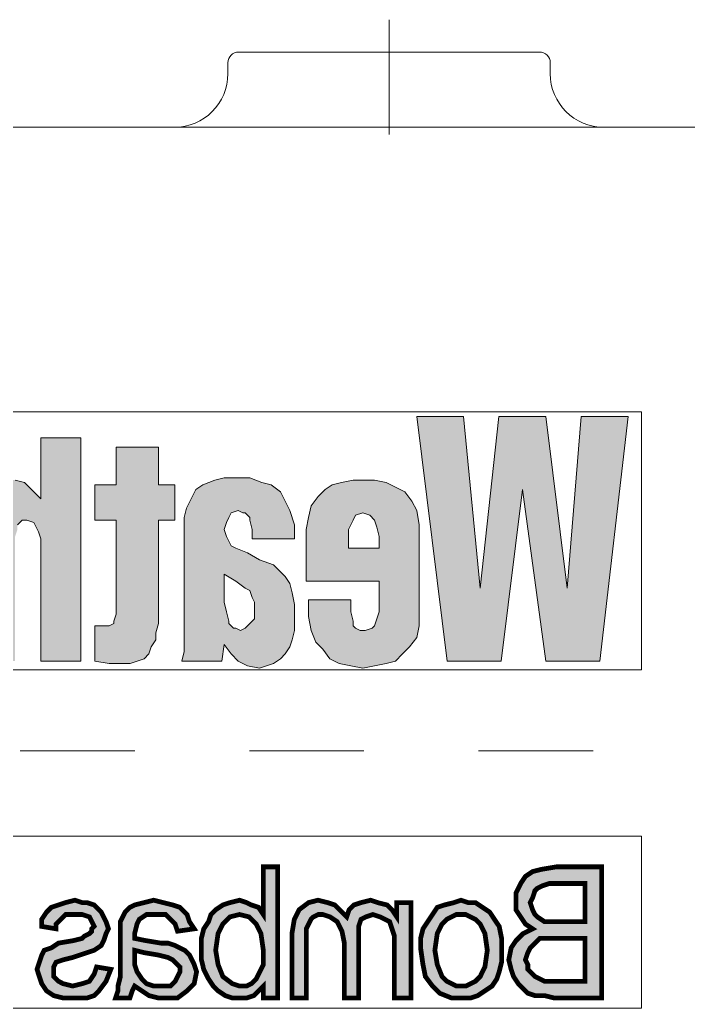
# Model space of a CAD drawing. Header units: millimetres. Extents: x 100 to 940, y 100 to 694.
# Drawn here: x 525.32 to 525.903, y 548.082 to 548.944 of the extents above; entities that cross this region are included whole.
import ezdxf

# ---------------------------------------------------------------- set-up
doc = ezdxf.new("R2010")
doc.units = ezdxf.units.MM
doc.linetypes.add('CENTER', pattern=[2, 1.25, -0.25, 0.25, -0.25])
for name, color, linetype, lineweight in [('Centro', 1, 'CENTER', 5), ('contorno', 1, 'Continuous', 9), ('HACHURA', 1, 'Continuous', 18)]:
    doc.layers.add(name, color=color, linetype=linetype, lineweight=lineweight)

# ---------------------------------------------------------------- blocks, each defined once
blk = doc.blocks.new('CARCAÇA INTERMEDIÁRIA WHT 40')
at = {"layer": 'HACHURA'}
for points in [[(-350.643, 9104.163), (-352.174, 9088.206), (-353.922, 9104.163), (-358.294, 9104.163), (-360.262, 9088.206), (-361.573, 9104.163), (-365.945, 9104.163), (-363.322, 9081.429), (-358.294, 9081.429), (-356.108, 9097.387), (-354.141, 9081.429), (-349.113, 9081.429), (-346.271, 9104.163)], [(-305.175, 9095.419), (-305.175, 9096.075), (-305.612, 9096.731), (-305.83, 9097.387), (-306.268, 9097.824), (-307.579, 9098.261), (-308.891, 9098.261), (-309.765, 9098.043), (-311.295, 9096.512), (-311.295, 9102.196), (-315.012, 9102.196), (-315.012, 9081.429), (-311.295, 9081.429), (-311.295, 9092.796), (-311.077, 9093.452), (-310.64, 9094.326), (-309.984, 9094.545), (-309.547, 9094.545), (-309.109, 9094.108), (-309.109, 9093.671), (-308.891, 9093.015), (-308.891, 9081.429), (-304.956, 9081.429), (-304.956, 9094.545)], [(-316.323, 9094.545), (-316.323, 9097.824), (-318.291, 9097.824), (-318.291, 9101.322), (-322.225, 9101.322), (-322.225, 9097.824), (-323.756, 9097.824), (-323.756, 9094.545), (-322.225, 9094.545), (-322.225, 9084.927), (-322.007, 9084.052), (-322.007, 9083.396), (-321.57, 9082.741), (-321.351, 9082.085), (-320.914, 9081.648), (-319.602, 9081.21), (-317.635, 9081.21), (-316.323, 9081.429), (-316.323, 9084.708), (-317.635, 9084.708), (-318.072, 9084.927), (-318.072, 9085.145), (-318.291, 9085.801), (-318.291, 9094.545)], [(-344.194, 9054.751), (-344.194, 9055.86), (-343.972, 9056.525), (-343.75, 9057.19), (-343.307, 9057.412), (-342.863, 9057.634), (-342.198, 9057.855), (-341.533, 9057.634), (-341.089, 9057.412), (-340.867, 9056.747), (-340.867, 9055.86), (-340.867, 9050.094), (-339.537, 9050.094), (-339.537, 9055.194), (-339.315, 9056.303), (-338.872, 9057.19), (-338.206, 9057.634), (-337.541, 9057.855), (-337.097, 9057.855), (-336.654, 9057.634), (-336.432, 9057.412), (-336.21, 9056.968), (-335.989, 9056.525), (-335.989, 9055.638), (-335.989, 9050.094), (-334.658, 9050.094), (-334.658, 9056.081), (-334.88, 9057.412), (-335.323, 9058.299), (-336.21, 9058.964), (-337.097, 9059.186), (-337.984, 9058.964), (-338.65, 9058.743), (-339.093, 9058.299), (-339.759, 9057.634), (-339.98, 9058.299), (-340.424, 9058.743), (-341.089, 9058.964), (-341.976, 9059.186), (-342.642, 9058.964), (-343.529, 9058.743), (-343.972, 9058.299), (-344.416, 9057.634), (-344.416, 9058.964), (-345.746, 9058.964), (-345.746, 9050.094), (-344.194, 9050.094)], [(-315.808, 9057.634), (-315.142, 9057.855), (-314.477, 9057.855), (-313.59, 9057.855), (-313.146, 9057.412), (-312.703, 9056.968), (-312.703, 9056.525), (-311.372, 9056.747), (-311.372, 9057.412), (-311.816, 9058.077), (-312.259, 9058.521), (-312.925, 9058.743), (-313.59, 9058.964), (-314.477, 9059.186), (-315.142, 9058.964), (-315.586, 9058.964), (-316.251, 9058.743), (-316.473, 9058.521), (-316.916, 9058.077), (-317.138, 9057.634), (-317.36, 9057.19), (-317.582, 9056.525), (-317.36, 9056.081), (-317.138, 9055.416), (-316.916, 9054.972), (-316.251, 9054.529), (-315.586, 9054.307), (-314.255, 9053.864), (-313.368, 9053.642), (-312.703, 9053.42), (-312.481, 9052.977), (-312.481, 9052.533), (-312.481, 9052.089), (-312.925, 9051.646), (-313.368, 9051.424), (-314.255, 9051.202), (-315.142, 9051.424), (-315.808, 9051.646), (-316.251, 9052.311), (-316.473, 9052.977), (-317.804, 9052.755), (-317.36, 9051.646), (-316.695, 9050.759), (-316.251, 9050.315), (-315.586, 9050.094), (-314.921, 9050.094), (-314.255, 9050.094), (-313.368, 9050.094), (-312.481, 9050.315), (-311.816, 9050.759), (-311.372, 9051.424), (-311.15, 9052.089), (-310.929, 9052.755), (-311.15, 9053.42), (-311.372, 9054.085), (-311.594, 9054.529), (-312.259, 9054.751), (-312.925, 9055.194), (-314.255, 9055.416), (-315.142, 9055.638), (-315.364, 9055.86), (-315.808, 9056.081), (-316.029, 9056.303), (-316.029, 9056.525), (-316.251, 9056.747), (-316.029, 9057.19)]]:
    blk.add_hatch(color=256, dxfattribs=at).paths.add_polyline_path(points)
h = blk.add_hatch(color=256, dxfattribs=at)
h.paths.add_polyline_path([(-336.434, 9095.857), (-337.09, 9096.731), (-337.746, 9097.387), (-338.402, 9097.824), (-339.276, 9098.043), (-340.369, 9098.261), (-342.337, 9098.261), (-343.43, 9098.043), (-345.178, 9097.168), (-345.834, 9096.294), (-346.271, 9095.419), (-346.49, 9094.108), (-346.49, 9084.708), (-346.271, 9083.615), (-345.616, 9082.741), (-344.304, 9081.429), (-343.43, 9081.21), (-341.244, 9080.773), (-339.058, 9081.21), (-338.183, 9081.648), (-337.527, 9082.522), (-336.872, 9083.178), (-336.434, 9084.271), (-336.216, 9085.582), (-336.216, 9087.113), (-340.151, 9087.113), (-340.151, 9086.02), (-340.369, 9085.145), (-340.369, 9084.708), (-340.588, 9084.489), (-341.025, 9084.271), (-341.462, 9084.271), (-342.118, 9084.489), (-342.337, 9084.708), (-342.774, 9086.02), (-342.774, 9088.861), (-335.997, 9088.861), (-335.997, 9093.671)])
h.paths.add_polyline_path([(-342.774, 9091.922), (-342.774, 9093.015), (-342.555, 9093.889), (-342.337, 9094.545), (-341.899, 9094.982), (-341.244, 9095.201), (-340.588, 9094.982), (-339.932, 9093.671), (-339.932, 9091.922)], flags=16)
h = blk.add_hatch(color=256, dxfattribs=at)
h.paths.add_polyline_path([(-324.849, 9095.638), (-325.723, 9097.387), (-326.379, 9097.824), (-327.472, 9098.261), (-328.346, 9098.48), (-330.751, 9098.48), (-331.844, 9098.043), (-332.718, 9097.824), (-333.593, 9097.168), (-334.467, 9095.419), (-334.904, 9094.108), (-334.904, 9092.796), (-330.969, 9092.796), (-330.969, 9093.671), (-330.751, 9094.545), (-330.751, 9094.764), (-330.314, 9095.201), (-330.095, 9095.201), (-329.658, 9095.419), (-329.002, 9095.201), (-328.565, 9094.326), (-328.346, 9093.671), (-328.565, 9093.015), (-329.002, 9092.14), (-329.439, 9091.922), (-330.532, 9091.485), (-331.625, 9090.829), (-332.937, 9090.392), (-334.03, 9089.299), (-334.467, 9088.643), (-334.686, 9087.768), (-334.904, 9086.675), (-334.904, 9084.271), (-334.686, 9083.396), (-334.467, 9082.741), (-334.03, 9082.085), (-333.593, 9081.648), (-332.937, 9081.21), (-331.625, 9080.773), (-330.532, 9080.992), (-329.658, 9081.429), (-329.002, 9082.085), (-328.346, 9082.959), (-328.128, 9081.429), (-324.411, 9081.429), (-324.63, 9082.303), (-324.63, 9094.764)])
h.paths.add_polyline_path([(-328.346, 9086.894), (-328.783, 9085.145), (-328.783, 9084.927), (-329.221, 9084.489), (-329.439, 9084.489), (-329.876, 9084.271), (-330.314, 9084.489), (-331.188, 9085.364), (-331.188, 9086.894), (-330.969, 9087.331), (-330.751, 9087.987), (-330.314, 9088.206), (-329.439, 9088.861), (-328.346, 9089.517)], flags=16)
h = blk.add_hatch(color=256, dxfattribs=at)
h.paths.add_polyline_path([(-363.488, 9050.094), (-359.052, 9050.094), (-358.165, 9050.315), (-357.278, 9050.315), (-356.613, 9050.537), (-356.169, 9050.981), (-355.726, 9051.424), (-355.282, 9052.089), (-355.061, 9052.755), (-354.839, 9053.642), (-355.061, 9054.751), (-355.504, 9055.416), (-356.169, 9056.081), (-357.057, 9056.525), (-356.391, 9056.968), (-355.948, 9057.634), (-355.504, 9058.299), (-355.504, 9059.186), (-355.504, 9059.851), (-355.948, 9060.738), (-356.391, 9061.404), (-357.057, 9061.847), (-357.944, 9062.069), (-359.274, 9062.291), (-363.488, 9062.291)])
h.paths.add_polyline_path([(-361.935, 9057.19), (-361.935, 9060.738), (-359.718, 9060.738), (-358.609, 9060.738), (-357.944, 9060.517), (-357.5, 9060.295), (-357.278, 9060.073), (-357.057, 9059.408), (-356.835, 9058.964), (-357.057, 9058.299), (-357.278, 9057.855), (-357.5, 9057.634), (-358.165, 9057.19), (-358.609, 9057.19), (-359.496, 9057.19)], flags=16)
h.paths.add_polyline_path([(-359.274, 9055.638), (-358.387, 9055.638), (-357.722, 9055.638), (-357.278, 9055.194), (-356.835, 9054.751), (-356.613, 9054.307), (-356.391, 9053.642), (-356.613, 9053.198), (-356.613, 9052.755), (-357.057, 9052.311), (-357.278, 9052.089), (-357.722, 9051.868), (-358.165, 9051.646), (-358.609, 9051.646), (-359.052, 9051.646), (-361.935, 9051.646), (-361.935, 9055.638)], flags=16)
h = blk.add_hatch(color=256, dxfattribs=at)
h.paths.add_polyline_path([(-333.327, 9050.094), (-331.997, 9050.094), (-331.997, 9051.202), (-331.553, 9050.759), (-331.11, 9050.315), (-330.444, 9050.094), (-329.779, 9050.094), (-329.114, 9050.094), (-328.448, 9050.315), (-327.783, 9050.759), (-327.34, 9051.202), (-326.896, 9051.868), (-326.452, 9052.755), (-326.231, 9053.642), (-326.231, 9054.751), (-326.231, 9055.638), (-326.452, 9056.525), (-326.896, 9057.19), (-327.118, 9057.855), (-327.561, 9058.299), (-328.227, 9058.743), (-328.892, 9058.964), (-329.779, 9059.186), (-330.444, 9058.964), (-330.888, 9058.743), (-331.553, 9058.521), (-331.997, 9057.855), (-331.997, 9062.291), (-333.327, 9062.291)])
h.paths.add_polyline_path([(-331.331, 9056.968), (-330.666, 9057.634), (-329.779, 9057.855), (-328.892, 9057.634), (-328.227, 9056.968), (-327.783, 9056.081), (-327.561, 9054.529), (-327.783, 9053.198), (-328.227, 9052.089), (-329.114, 9051.424), (-329.779, 9051.202), (-330.444, 9051.202), (-330.888, 9051.424), (-331.331, 9051.868), (-331.553, 9052.311), (-331.997, 9053.198), (-331.997, 9054.529), (-331.775, 9056.081)], flags=16)
h = blk.add_hatch(color=256, dxfattribs=at)
h.paths.add_polyline_path([(-346.633, 9054.751), (-346.633, 9055.638), (-346.855, 9056.525), (-347.299, 9057.19), (-347.742, 9057.855), (-348.186, 9058.521), (-348.851, 9058.743), (-349.738, 9058.964), (-350.403, 9059.186), (-351.069, 9058.964), (-351.734, 9058.964), (-352.399, 9058.521), (-353.065, 9058.077), (-353.508, 9057.412), (-353.952, 9056.747), (-354.174, 9055.638), (-354.174, 9054.529), (-354.174, 9053.42), (-353.952, 9052.533), (-353.73, 9051.868), (-353.286, 9051.202), (-352.621, 9050.759), (-351.956, 9050.315), (-351.291, 9050.094), (-350.403, 9050.094), (-349.516, 9050.094), (-348.408, 9050.537), (-347.742, 9051.202), (-347.077, 9052.089), (-346.855, 9053.198)])
h.paths.add_polyline_path([(-347.964, 9054.529), (-348.186, 9053.198), (-348.629, 9052.089), (-349.073, 9051.646), (-349.516, 9051.424), (-349.96, 9051.202), (-350.403, 9051.202), (-350.847, 9051.202), (-351.291, 9051.424), (-351.734, 9051.646), (-352.178, 9052.089), (-352.621, 9052.977), (-352.843, 9054.529), (-352.621, 9056.081), (-352.178, 9056.968), (-351.734, 9057.412), (-351.291, 9057.634), (-350.847, 9057.855), (-350.403, 9057.855), (-349.96, 9057.855), (-349.516, 9057.634), (-349.073, 9057.412), (-348.629, 9056.968), (-348.186, 9056.081)], flags=16)
h = blk.add_hatch(color=256, dxfattribs=at)
h.paths.add_polyline_path([(-320.243, 9056.968), (-320.021, 9056.081), (-320.021, 9055.86), (-320.021, 9055.638), (-321.13, 9055.416), (-322.461, 9055.194), (-323.126, 9055.194), (-323.791, 9054.972), (-324.235, 9054.751), (-324.678, 9054.529), (-325.122, 9054.085), (-325.344, 9053.642), (-325.565, 9053.198), (-325.787, 9052.533), (-325.565, 9051.424), (-324.9, 9050.759), (-324.013, 9050.094), (-322.904, 9050.094), (-322.239, 9050.094), (-321.352, 9050.315), (-320.686, 9050.759), (-320.021, 9051.202), (-319.799, 9050.759), (-319.578, 9050.094), (-318.247, 9050.094), (-318.469, 9050.759), (-318.469, 9051.202), (-318.691, 9052.089), (-318.691, 9053.864), (-318.691, 9055.86), (-318.691, 9056.747), (-318.691, 9057.19), (-318.912, 9057.634), (-319.134, 9058.077), (-319.578, 9058.521), (-320.021, 9058.743), (-320.908, 9058.964), (-321.795, 9059.186), (-322.682, 9058.964), (-323.569, 9058.743), (-324.235, 9058.521), (-324.9, 9057.855), (-325.122, 9057.19), (-325.565, 9056.525), (-324.013, 9056.303), (-323.791, 9056.968), (-323.348, 9057.412), (-322.904, 9057.855), (-322.017, 9057.855), (-321.13, 9057.855), (-320.465, 9057.412)])
h.paths.add_polyline_path([(-320.021, 9054.529), (-320.021, 9054.085), (-320.021, 9053.198), (-320.243, 9052.533), (-320.686, 9051.868), (-321.13, 9051.424), (-321.795, 9051.202), (-322.682, 9051.202), (-323.348, 9051.202), (-323.791, 9051.646), (-324.013, 9052.089), (-324.235, 9052.533), (-324.235, 9052.977), (-324.013, 9053.198), (-323.791, 9053.42), (-323.569, 9053.642), (-323.126, 9053.864), (-322.239, 9054.085), (-320.908, 9054.307)], flags=16)
at = {"layer": 'Centro'}
for p, q in [((-343.699, 9141.069), (-343.699, 9128.069)), ((-426.699, 9073.069), (-120.699, 9073.069))]:
    blk.add_line(p, q, dxfattribs=at)
at = {"layer": 'contorno'}
for p, q in [((-329.699, 9138.069), (-357.699, 9138.069)), ((-358.699, 9137.069), (-358.699, 9136.069)), ((-328.699, 9136.069), (-328.699, 9137.069)), ((-150.699, 9131.069), (-404.375, 9131.069))]:
    blk.add_line(p, q, dxfattribs=at)
for points in [[(-367.199, 9104.607), (-234.856, 9104.607), (-234.856, 9080.607), (-367.199, 9080.607)], [(-367.199, 9065.14), (-241.771, 9065.14), (-241.771, 9049.14), (-367.199, 9049.14)]]:
    blk.add_lwpolyline(points, close=True, dxfattribs=at)
for centre, radius, start, end in [((-357.699, 9137.069), 1, 90, 180), ((-329.699, 9137.069), 1, 0, 90), ((-363.699, 9136.069), 5, 270, 0), ((-323.699, 9136.069), 5, 180, 270)]:
    blk.add_arc(centre, radius, start, end, dxfattribs=at)
at = {"layer": 'HACHURA'}
for points in [[(-353.922, 9104.163), (-352.174, 9088.206), (-350.643, 9104.163), (-346.271, 9104.163), (-349.113, 9081.429), (-354.141, 9081.429), (-356.108, 9097.387), (-358.294, 9081.429), (-363.322, 9081.429), (-365.945, 9104.163), (-361.573, 9104.163), (-360.262, 9088.206), (-358.294, 9104.163), (-353.922, 9104.163), (-353.922, 9104.163)], [(-311.295, 9102.196), (-311.295, 9096.512), (-310.421, 9097.387), (-309.765, 9098.043), (-308.891, 9098.261)], [(-309.109, 9094.108), (-309.547, 9094.545), (-309.984, 9094.545), (-310.64, 9094.326), (-310.858, 9093.889), (-311.077, 9093.452), (-311.295, 9092.796), (-311.295, 9081.429), (-315.012, 9081.429), (-315.012, 9102.196), (-311.295, 9102.196), (-311.295, 9102.196)], [(-322.225, 9094.545), (-323.756, 9094.545), (-323.756, 9097.824), (-322.225, 9097.824), (-322.225, 9101.322), (-318.291, 9101.322), (-318.291, 9097.824), (-316.323, 9097.824), (-316.323, 9094.545), (-318.291, 9094.545), (-318.291, 9085.801), (-318.072, 9085.145), (-318.072, 9084.927), (-317.635, 9084.708), (-317.416, 9084.708), (-316.76, 9084.708), (-316.323, 9084.708), (-316.323, 9081.429), (-317.635, 9081.21), (-318.946, 9081.21), (-319.602, 9081.21), (-320.258, 9081.429), (-320.914, 9081.648), (-321.351, 9082.085), (-321.57, 9082.741), (-322.007, 9083.396), (-322.007, 9084.052), (-322.225, 9084.927), (-322.225, 9094.545), (-322.225, 9094.545)], [(-335.997, 9088.861), (-342.774, 9088.861), (-342.774, 9086.02), (-342.555, 9085.364), (-342.337, 9084.708), (-342.118, 9084.489), (-341.462, 9084.271), (-341.025, 9084.271), (-340.588, 9084.489), (-340.369, 9084.708), (-340.369, 9085.145), (-340.151, 9086.02), (-340.151, 9087.113), (-336.216, 9087.113), (-336.216, 9085.582), (-336.434, 9084.271), (-336.872, 9083.178), (-337.527, 9082.522), (-338.183, 9081.648), (-339.058, 9081.21), (-340.151, 9080.992), (-341.244, 9080.773), (-342.337, 9080.992), (-343.43, 9081.21), (-344.304, 9081.429), (-344.96, 9082.085), (-345.616, 9082.741), (-346.271, 9083.615), (-346.49, 9084.708), (-346.49, 9086.02), (-346.49, 9092.796), (-346.49, 9094.108), (-346.271, 9095.419), (-345.834, 9096.294), (-345.178, 9097.168), (-344.304, 9097.605), (-343.43, 9098.043), (-342.337, 9098.261), (-341.244, 9098.261), (-340.369, 9098.261), (-339.276, 9098.043), (-338.402, 9097.824), (-337.746, 9097.387), (-337.09, 9096.731), (-336.434, 9095.857), (-336.216, 9094.764), (-335.997, 9093.671), (-335.997, 9088.861), (-335.997, 9088.861)], [(-328.128, 9081.429), (-328.346, 9082.959), (-329.002, 9082.085), (-329.658, 9081.429), (-330.532, 9080.992), (-331.625, 9080.773), (-332.281, 9080.992), (-332.937, 9081.21), (-333.593, 9081.648), (-334.03, 9082.085), (-334.467, 9082.741), (-334.686, 9083.396), (-334.904, 9084.271), (-334.904, 9085.364), (-334.904, 9086.675), (-334.686, 9087.768), (-334.467, 9088.643), (-334.03, 9089.299), (-332.937, 9090.392), (-331.625, 9090.829), (-330.532, 9091.485), (-329.439, 9091.922), (-329.002, 9092.14), (-328.783, 9092.578), (-328.565, 9093.015), (-328.346, 9093.671), (-328.565, 9094.326), (-328.783, 9094.764), (-329.002, 9095.201), (-329.658, 9095.419), (-330.095, 9095.201), (-330.314, 9095.201), (-330.751, 9094.764), (-330.751, 9094.545), (-330.969, 9093.671), (-330.969, 9092.796), (-334.904, 9092.796), (-334.904, 9094.108), (-334.467, 9095.419), (-334.03, 9096.294), (-333.593, 9097.168), (-332.718, 9097.824), (-331.844, 9098.043), (-330.751, 9098.48), (-329.658, 9098.48), (-328.346, 9098.48), (-327.472, 9098.261), (-326.379, 9097.824), (-325.723, 9097.387), (-325.286, 9096.512), (-324.849, 9095.638), (-324.63, 9094.764), (-324.63, 9093.452), (-324.63, 9083.178), (-324.63, 9082.303), (-324.411, 9081.429), (-328.128, 9081.429), (-328.128, 9081.429)], [(-342.774, 9091.922), (-339.932, 9091.922), (-339.932, 9093.671), (-340.151, 9094.108), (-340.369, 9094.545), (-340.588, 9094.982), (-341.244, 9095.201), (-341.899, 9094.982), (-342.337, 9094.545), (-342.555, 9093.889), (-342.774, 9093.015), (-342.774, 9091.922), (-342.774, 9091.922)], [(-328.346, 9086.894), (-328.346, 9089.517), (-329.439, 9088.861), (-330.314, 9088.206), (-330.751, 9087.987), (-330.969, 9087.331), (-331.188, 9086.894), (-331.188, 9086.02), (-331.188, 9085.364), (-330.751, 9084.927), (-330.314, 9084.489), (-329.876, 9084.271), (-329.439, 9084.489), (-329.221, 9084.489), (-328.783, 9084.927), (-328.783, 9085.145), (-328.565, 9086.02), (-328.346, 9086.894), (-328.346, 9086.894)], [(-363.488, 9050.094), (-363.488, 9062.291), (-359.274, 9062.291), (-357.944, 9062.069), (-357.057, 9061.847), (-356.391, 9061.404), (-355.948, 9060.738), (-355.504, 9059.851), (-355.504, 9059.186), (-355.504, 9058.299), (-355.948, 9057.634), (-356.391, 9056.968), (-357.057, 9056.525), (-356.169, 9056.081), (-355.504, 9055.416), (-355.061, 9054.751), (-354.839, 9053.642), (-355.061, 9052.755), (-355.282, 9052.089), (-355.726, 9051.424), (-356.169, 9050.981), (-356.613, 9050.537), (-357.278, 9050.315), (-358.165, 9050.315), (-359.052, 9050.094), (-363.488, 9050.094), (-363.488, 9050.094)], [(-331.997, 9050.094), (-333.327, 9050.094), (-333.327, 9062.291), (-331.997, 9062.291), (-331.997, 9057.855), (-331.553, 9058.521), (-330.888, 9058.743), (-330.444, 9058.964), (-329.779, 9059.186), (-328.892, 9058.964), (-328.227, 9058.743), (-327.561, 9058.299), (-327.118, 9057.855), (-326.896, 9057.19), (-326.452, 9056.525), (-326.231, 9055.638), (-326.231, 9054.751), (-326.231, 9053.642), (-326.452, 9052.755), (-326.896, 9051.868), (-327.34, 9051.202), (-327.783, 9050.759), (-328.448, 9050.315), (-329.114, 9050.094), (-329.779, 9050.094), (-330.444, 9050.094), (-331.11, 9050.315), (-331.553, 9050.759), (-331.997, 9051.202), (-331.997, 9050.094), (-331.997, 9050.094)], [(-361.935, 9057.19), (-359.496, 9057.19), (-358.609, 9057.19), (-358.165, 9057.19), (-357.5, 9057.634), (-357.278, 9057.855), (-357.057, 9058.299), (-356.835, 9058.964), (-357.057, 9059.408), (-357.278, 9060.073), (-357.5, 9060.295), (-357.944, 9060.517), (-358.609, 9060.738), (-359.718, 9060.738), (-361.935, 9060.738), (-361.935, 9057.19), (-361.935, 9057.19)], [(-354.174, 9054.529), (-354.174, 9055.638), (-353.952, 9056.747), (-353.508, 9057.412), (-353.065, 9058.077), (-352.399, 9058.521), (-351.734, 9058.964), (-351.069, 9058.964), (-350.403, 9059.186), (-349.738, 9058.964), (-348.851, 9058.743), (-348.186, 9058.521), (-347.742, 9057.855), (-347.299, 9057.19), (-346.855, 9056.525), (-346.633, 9055.638), (-346.633, 9054.751), (-346.855, 9053.198), (-347.077, 9052.089), (-347.742, 9051.202), (-348.408, 9050.537), (-349.516, 9050.094), (-350.403, 9050.094), (-351.291, 9050.094), (-351.956, 9050.315), (-352.621, 9050.759), (-353.286, 9051.202), (-353.73, 9051.868), (-353.952, 9052.533), (-354.174, 9053.42), (-354.174, 9054.529), (-354.174, 9054.529)], [(-345.746, 9050.094), (-345.746, 9058.964), (-344.416, 9058.964), (-344.416, 9057.634), (-343.972, 9058.299), (-343.529, 9058.743), (-342.642, 9058.964), (-341.976, 9059.186), (-341.089, 9058.964), (-340.424, 9058.743), (-339.98, 9058.299), (-339.759, 9057.634), (-339.093, 9058.299), (-338.65, 9058.743), (-337.984, 9058.964), (-337.097, 9059.186), (-336.21, 9058.964), (-335.323, 9058.299), (-334.88, 9057.412), (-334.658, 9056.081), (-334.658, 9050.094), (-335.989, 9050.094), (-335.989, 9055.638), (-335.989, 9056.525), (-336.21, 9056.968), (-336.432, 9057.412), (-336.654, 9057.634), (-337.097, 9057.855), (-337.541, 9057.855), (-338.206, 9057.634), (-338.872, 9057.19), (-339.315, 9056.303), (-339.537, 9055.194), (-339.537, 9050.094), (-340.867, 9050.094), (-340.867, 9055.86), (-340.867, 9056.747), (-341.089, 9057.412), (-341.533, 9057.634), (-342.198, 9057.855), (-342.863, 9057.634), (-343.307, 9057.412), (-343.75, 9057.19), (-343.972, 9056.525), (-344.194, 9055.86), (-344.194, 9054.751), (-344.194, 9050.094), (-345.746, 9050.094), (-345.746, 9050.094)], [(-320.021, 9051.202), (-320.686, 9050.759), (-321.352, 9050.315), (-322.239, 9050.094), (-322.904, 9050.094), (-324.013, 9050.094), (-324.9, 9050.759), (-325.565, 9051.424), (-325.787, 9052.533), (-325.565, 9053.198), (-325.344, 9053.642), (-325.122, 9054.085), (-324.678, 9054.529), (-324.235, 9054.751), (-323.791, 9054.972), (-323.126, 9055.194), (-322.461, 9055.194), (-321.13, 9055.416), (-320.021, 9055.638), (-320.021, 9055.86), (-320.021, 9056.081), (-320.243, 9056.968), (-320.465, 9057.412), (-321.13, 9057.855), (-322.017, 9057.855), (-322.904, 9057.855), (-323.348, 9057.412), (-323.791, 9056.968), (-324.013, 9056.303), (-325.565, 9056.525), (-325.122, 9057.19), (-324.9, 9057.855), (-324.235, 9058.521), (-323.569, 9058.743), (-322.682, 9058.964), (-321.795, 9059.186), (-320.908, 9058.964), (-320.021, 9058.743), (-319.578, 9058.521), (-319.134, 9058.077), (-318.912, 9057.634), (-318.691, 9057.19), (-318.691, 9056.747), (-318.691, 9055.86), (-318.691, 9053.864), (-318.691, 9052.089), (-318.469, 9051.202), (-318.469, 9050.759), (-318.247, 9050.094), (-319.578, 9050.094), (-319.799, 9050.759), (-320.021, 9051.202), (-320.021, 9051.202)], [(-317.804, 9052.755), (-316.473, 9052.977), (-316.251, 9052.311), (-315.808, 9051.646), (-315.142, 9051.424), (-314.255, 9051.202), (-313.368, 9051.424), (-312.925, 9051.646), (-312.481, 9052.089), (-312.481, 9052.533), (-312.481, 9052.977), (-312.703, 9053.42), (-313.368, 9053.642), (-314.255, 9053.864), (-315.586, 9054.307), (-316.251, 9054.529), (-316.916, 9054.972), (-317.138, 9055.416), (-317.36, 9056.081), (-317.582, 9056.525), (-317.36, 9057.19), (-317.138, 9057.634), (-316.916, 9058.077), (-316.473, 9058.521), (-316.251, 9058.743), (-315.586, 9058.964), (-315.142, 9058.964), (-314.477, 9059.186), (-313.59, 9058.964), (-312.925, 9058.743), (-312.259, 9058.521), (-311.816, 9058.077), (-311.372, 9057.412), (-311.372, 9056.747), (-312.703, 9056.525), (-312.703, 9056.968), (-313.146, 9057.412), (-313.59, 9057.855), (-314.477, 9057.855), (-315.142, 9057.855), (-315.808, 9057.634), (-316.029, 9057.19), (-316.251, 9056.747), (-316.029, 9056.525), (-316.029, 9056.303), (-315.808, 9056.081), (-315.364, 9055.86), (-315.142, 9055.638), (-314.255, 9055.416), (-312.925, 9055.194), (-312.259, 9054.751), (-311.594, 9054.529), (-311.372, 9054.085), (-311.15, 9053.42), (-310.929, 9052.755), (-311.15, 9052.089), (-311.372, 9051.424), (-311.816, 9050.759), (-312.481, 9050.315), (-313.368, 9050.094), (-314.255, 9050.094), (-314.921, 9050.094), (-315.586, 9050.094), (-316.251, 9050.315), (-316.695, 9050.759), (-317.36, 9051.646), (-317.804, 9052.755), (-317.804, 9052.755)], [(-352.843, 9054.529), (-352.621, 9052.977), (-352.178, 9052.089), (-351.734, 9051.646), (-351.291, 9051.424), (-350.847, 9051.202), (-350.403, 9051.202), (-349.96, 9051.202), (-349.516, 9051.424), (-349.073, 9051.646), (-348.629, 9052.089), (-348.186, 9053.198), (-347.964, 9054.529), (-348.186, 9056.081), (-348.629, 9056.968), (-349.073, 9057.412), (-349.516, 9057.634), (-349.96, 9057.855), (-350.403, 9057.855), (-350.847, 9057.855), (-351.291, 9057.634), (-351.734, 9057.412), (-352.178, 9056.968), (-352.621, 9056.081), (-352.843, 9054.529), (-352.843, 9054.529)], [(-331.997, 9054.529), (-331.997, 9053.198), (-331.553, 9052.311), (-331.331, 9051.868), (-330.888, 9051.424), (-330.444, 9051.202), (-329.779, 9051.202), (-329.114, 9051.424), (-328.227, 9052.089), (-327.783, 9053.198), (-327.561, 9054.529), (-327.783, 9056.081), (-328.227, 9056.968), (-328.892, 9057.634), (-329.779, 9057.855), (-330.666, 9057.634), (-331.331, 9056.968), (-331.775, 9056.081), (-331.997, 9054.529), (-331.997, 9054.529)], [(-361.935, 9051.646), (-359.052, 9051.646), (-358.609, 9051.646), (-358.165, 9051.646), (-357.722, 9051.868), (-357.278, 9052.089), (-357.057, 9052.311), (-356.613, 9052.755), (-356.613, 9053.198), (-356.391, 9053.642), (-356.613, 9054.307), (-356.835, 9054.751), (-357.278, 9055.194), (-357.722, 9055.638), (-358.387, 9055.638), (-359.274, 9055.638), (-361.935, 9055.638), (-361.935, 9051.646), (-361.935, 9051.646)], [(-320.021, 9054.529), (-320.908, 9054.307), (-322.239, 9054.085), (-323.126, 9053.864), (-323.569, 9053.642), (-323.791, 9053.42), (-324.013, 9053.198), (-324.235, 9052.977), (-324.235, 9052.533), (-324.013, 9052.089), (-323.791, 9051.646), (-323.348, 9051.202), (-322.682, 9051.202), (-321.795, 9051.202), (-321.13, 9051.424), (-320.686, 9051.868), (-320.243, 9052.533), (-320.021, 9053.198), (-320.021, 9054.085), (-320.021, 9054.529), (-320.021, 9054.529)]]:
    blk.add_lwpolyline(points, dxfattribs=at)
at = {"layer": 'HACHURA', "const_width": 0.444}
for points in [[(-363.488, 9050.094), (-363.488, 9062.291), (-359.274, 9062.291), (-357.944, 9062.069), (-357.057, 9061.847), (-356.391, 9061.404), (-355.948, 9060.738), (-355.504, 9059.851), (-355.504, 9059.186), (-355.504, 9058.299), (-355.948, 9057.634), (-356.391, 9056.968), (-357.057, 9056.525), (-356.169, 9056.081), (-355.504, 9055.416), (-355.061, 9054.751), (-354.839, 9053.642), (-355.061, 9052.755), (-355.282, 9052.089), (-355.726, 9051.424), (-356.169, 9050.981), (-356.613, 9050.537), (-357.278, 9050.315), (-358.165, 9050.315), (-359.052, 9050.094), (-363.488, 9050.094)], [(-331.997, 9050.094), (-333.327, 9050.094), (-333.327, 9062.291), (-331.997, 9062.291), (-331.997, 9057.855), (-331.553, 9058.521), (-330.888, 9058.743), (-330.444, 9058.964), (-329.779, 9059.186), (-328.892, 9058.964), (-328.227, 9058.743), (-327.561, 9058.299), (-327.118, 9057.855), (-326.896, 9057.19), (-326.452, 9056.525), (-326.231, 9055.638), (-326.231, 9054.751), (-326.231, 9053.642), (-326.452, 9052.755), (-326.896, 9051.868), (-327.34, 9051.202), (-327.783, 9050.759), (-328.448, 9050.315), (-329.114, 9050.094), (-329.779, 9050.094), (-330.444, 9050.094), (-331.11, 9050.315), (-331.553, 9050.759), (-331.997, 9051.202), (-331.997, 9050.094)], [(-361.935, 9057.19), (-359.496, 9057.19), (-358.609, 9057.19), (-358.165, 9057.19), (-357.5, 9057.634), (-357.278, 9057.855), (-357.057, 9058.299), (-356.835, 9058.964), (-357.057, 9059.408), (-357.278, 9060.073), (-357.5, 9060.295), (-357.944, 9060.517), (-358.609, 9060.738), (-359.718, 9060.738), (-361.935, 9060.738), (-361.935, 9057.19)], [(-354.174, 9054.529), (-354.174, 9055.638), (-353.952, 9056.747), (-353.508, 9057.412), (-353.065, 9058.077), (-352.399, 9058.521), (-351.734, 9058.964), (-351.069, 9058.964), (-350.403, 9059.186), (-349.738, 9058.964), (-348.851, 9058.743), (-348.186, 9058.521), (-347.742, 9057.855), (-347.299, 9057.19), (-346.855, 9056.525), (-346.633, 9055.638), (-346.633, 9054.751), (-346.855, 9053.198), (-347.077, 9052.089), (-347.742, 9051.202), (-348.408, 9050.537), (-349.516, 9050.094), (-350.403, 9050.094), (-351.291, 9050.094), (-351.956, 9050.315), (-352.621, 9050.759), (-353.286, 9051.202), (-353.73, 9051.868), (-353.952, 9052.533), (-354.174, 9053.42), (-354.174, 9054.529)], [(-345.746, 9050.094), (-345.746, 9058.964), (-344.416, 9058.964), (-344.416, 9057.634), (-343.972, 9058.299), (-343.529, 9058.743), (-342.642, 9058.964), (-341.976, 9059.186), (-341.089, 9058.964), (-340.424, 9058.743), (-339.98, 9058.299), (-339.759, 9057.634), (-339.093, 9058.299), (-338.65, 9058.743), (-337.984, 9058.964), (-337.097, 9059.186), (-336.21, 9058.964), (-335.323, 9058.299), (-334.88, 9057.412), (-334.658, 9056.081), (-334.658, 9050.094), (-335.989, 9050.094), (-335.989, 9055.638), (-335.989, 9056.525), (-336.21, 9056.968), (-336.432, 9057.412), (-336.654, 9057.634), (-337.097, 9057.855), (-337.541, 9057.855), (-338.206, 9057.634), (-338.872, 9057.19), (-339.315, 9056.303), (-339.537, 9055.194), (-339.537, 9050.094), (-340.867, 9050.094), (-340.867, 9055.86), (-340.867, 9056.747), (-341.089, 9057.412), (-341.533, 9057.634), (-342.198, 9057.855), (-342.863, 9057.634), (-343.307, 9057.412), (-343.75, 9057.19), (-343.972, 9056.525), (-344.194, 9055.86), (-344.194, 9054.751), (-344.194, 9050.094), (-345.746, 9050.094)], [(-320.021, 9051.202), (-320.686, 9050.759), (-321.352, 9050.315), (-322.239, 9050.094), (-322.904, 9050.094), (-324.013, 9050.094), (-324.9, 9050.759), (-325.565, 9051.424), (-325.787, 9052.533), (-325.565, 9053.198), (-325.344, 9053.642), (-325.122, 9054.085), (-324.678, 9054.529), (-324.235, 9054.751), (-323.791, 9054.972), (-323.126, 9055.194), (-322.461, 9055.194), (-321.13, 9055.416), (-320.021, 9055.638), (-320.021, 9055.86), (-320.021, 9056.081), (-320.243, 9056.968), (-320.465, 9057.412), (-321.13, 9057.855), (-322.017, 9057.855), (-322.904, 9057.855), (-323.348, 9057.412), (-323.791, 9056.968), (-324.013, 9056.303), (-325.565, 9056.525), (-325.122, 9057.19), (-324.9, 9057.855), (-324.235, 9058.521), (-323.569, 9058.743), (-322.682, 9058.964), (-321.795, 9059.186), (-320.908, 9058.964), (-320.021, 9058.743), (-319.578, 9058.521), (-319.134, 9058.077), (-318.912, 9057.634), (-318.691, 9057.19), (-318.691, 9056.747), (-318.691, 9055.86), (-318.691, 9053.864), (-318.691, 9052.089), (-318.469, 9051.202), (-318.469, 9050.759), (-318.247, 9050.094), (-319.578, 9050.094), (-319.799, 9050.759), (-320.021, 9051.202)], [(-317.804, 9052.755), (-316.473, 9052.977), (-316.251, 9052.311), (-315.808, 9051.646), (-315.142, 9051.424), (-314.255, 9051.202), (-313.368, 9051.424), (-312.925, 9051.646), (-312.481, 9052.089), (-312.481, 9052.533), (-312.481, 9052.977), (-312.703, 9053.42), (-313.368, 9053.642), (-314.255, 9053.864), (-315.586, 9054.307), (-316.251, 9054.529), (-316.916, 9054.972), (-317.138, 9055.416), (-317.36, 9056.081), (-317.582, 9056.525), (-317.36, 9057.19), (-317.138, 9057.634), (-316.916, 9058.077), (-316.473, 9058.521), (-316.251, 9058.743), (-315.586, 9058.964), (-315.142, 9058.964), (-314.477, 9059.186), (-313.59, 9058.964), (-312.925, 9058.743), (-312.259, 9058.521), (-311.816, 9058.077), (-311.372, 9057.412), (-311.372, 9056.747), (-312.703, 9056.525), (-312.703, 9056.968), (-313.146, 9057.412), (-313.59, 9057.855), (-314.477, 9057.855), (-315.142, 9057.855), (-315.808, 9057.634), (-316.029, 9057.19), (-316.251, 9056.747), (-316.029, 9056.525), (-316.029, 9056.303), (-315.808, 9056.081), (-315.364, 9055.86), (-315.142, 9055.638), (-314.255, 9055.416), (-312.925, 9055.194), (-312.259, 9054.751), (-311.594, 9054.529), (-311.372, 9054.085), (-311.15, 9053.42), (-310.929, 9052.755), (-311.15, 9052.089), (-311.372, 9051.424), (-311.816, 9050.759), (-312.481, 9050.315), (-313.368, 9050.094), (-314.255, 9050.094), (-314.921, 9050.094), (-315.586, 9050.094), (-316.251, 9050.315), (-316.695, 9050.759), (-317.36, 9051.646), (-317.804, 9052.755)], [(-352.843, 9054.529), (-352.621, 9052.977), (-352.178, 9052.089), (-351.734, 9051.646), (-351.291, 9051.424), (-350.847, 9051.202), (-350.403, 9051.202), (-349.96, 9051.202), (-349.516, 9051.424), (-349.073, 9051.646), (-348.629, 9052.089), (-348.186, 9053.198), (-347.964, 9054.529), (-348.186, 9056.081), (-348.629, 9056.968), (-349.073, 9057.412), (-349.516, 9057.634), (-349.96, 9057.855), (-350.403, 9057.855), (-350.847, 9057.855), (-351.291, 9057.634), (-351.734, 9057.412), (-352.178, 9056.968), (-352.621, 9056.081), (-352.843, 9054.529)], [(-331.997, 9054.529), (-331.997, 9053.198), (-331.553, 9052.311), (-331.331, 9051.868), (-330.888, 9051.424), (-330.444, 9051.202), (-329.779, 9051.202), (-329.114, 9051.424), (-328.227, 9052.089), (-327.783, 9053.198), (-327.561, 9054.529), (-327.783, 9056.081), (-328.227, 9056.968), (-328.892, 9057.634), (-329.779, 9057.855), (-330.666, 9057.634), (-331.331, 9056.968), (-331.775, 9056.081), (-331.997, 9054.529)], [(-361.935, 9051.646), (-359.052, 9051.646), (-358.609, 9051.646), (-358.165, 9051.646), (-357.722, 9051.868), (-357.278, 9052.089), (-357.057, 9052.311), (-356.613, 9052.755), (-356.613, 9053.198), (-356.391, 9053.642), (-356.613, 9054.307), (-356.835, 9054.751), (-357.278, 9055.194), (-357.722, 9055.638), (-358.387, 9055.638), (-359.274, 9055.638), (-361.935, 9055.638), (-361.935, 9051.646)], [(-320.021, 9054.529), (-320.908, 9054.307), (-322.239, 9054.085), (-323.126, 9053.864), (-323.569, 9053.642), (-323.791, 9053.42), (-324.013, 9053.198), (-324.235, 9052.977), (-324.235, 9052.533), (-324.013, 9052.089), (-323.791, 9051.646), (-323.348, 9051.202), (-322.682, 9051.202), (-321.795, 9051.202), (-321.13, 9051.424), (-320.686, 9051.868), (-320.243, 9052.533), (-320.021, 9053.198), (-320.021, 9054.085), (-320.021, 9054.529)]]:
    blk.add_lwpolyline(points, dxfattribs=at)

msp = doc.modelspace()

# ---------------------------------------------------------------- block references
at = {"layer": 'contorno', "xscale": -0.009375000000000001, "yscale": 0.009375000000000001, "zscale": 0.009375000000000001}
msp.add_blockref('CARCAÇA INTERMEDIÁRIA WHT 40', (522.42007, 463.24659), dxfattribs=at)

doc.saveas('drawing.dxf')
